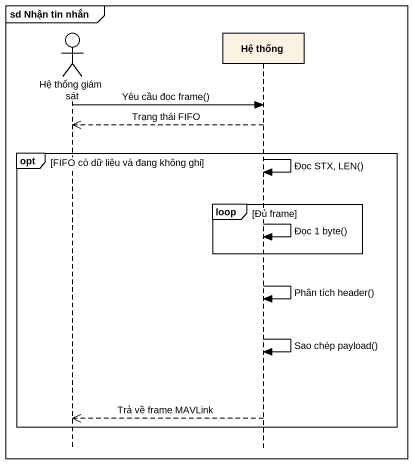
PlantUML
@startuml
mainframe sd Nhận tin nhắn
hide footbox
actor "Hệ thống giám sát" as Hệ_thống_giám_sát
participant "Hệ thống" as Hệ_thống

Hệ_thống_giám_sát -> Hệ_thống : Yêu cầu đọc frame()
Hệ_thống -->> Hệ_thống_giám_sát : Trạng thái FIFO
opt FIFO có dữ liệu và đang không ghi
  Hệ_thống -> Hệ_thống : Đọc STX, LEN()
  loop Đủ frame
    Hệ_thống -> Hệ_thống : Đọc 1 byte()
  end
  Hệ_thống -> Hệ_thống : Phân tích header()
  Hệ_thống -> Hệ_thống : Sao chép payload()
  Hệ_thống -->> Hệ_thống_giám_sát : Trả về frame MAVLink
end
@enduml
